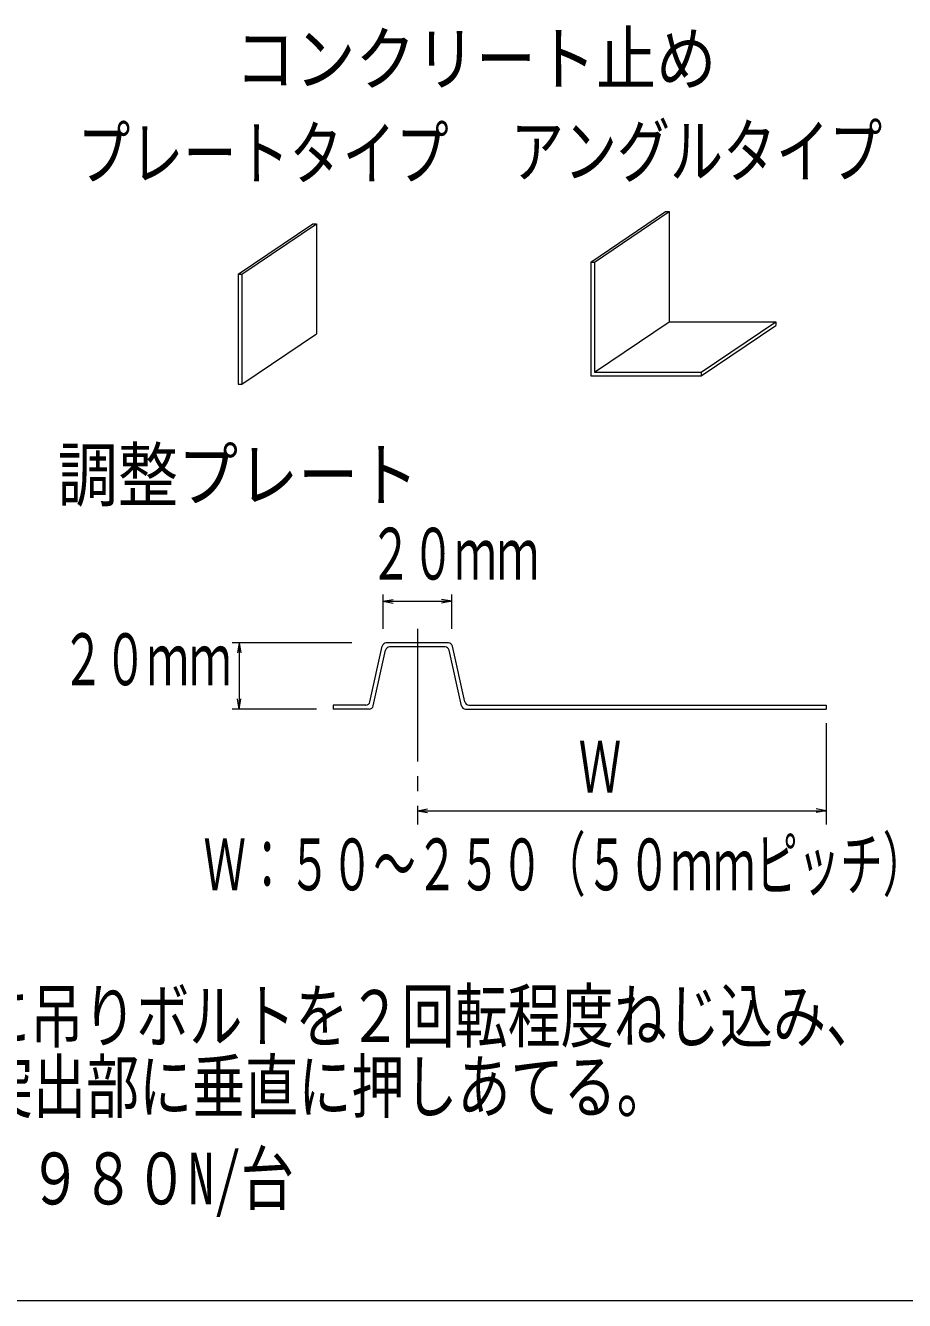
# Model space of a CAD drawing. Units: millimetres, scale not verified. Extents: x -2848 to 2848, y -2045 to 2045.
# Drawn here: x -535 to -58, y 511 to 1203 of the extents above; entities that cross this region are included whole.
import ezdxf
from ezdxf.enums import TextEntityAlignment as Align

# ---------------------------------------------------------------- set-up
doc = ezdxf.new("R2010")
doc.units = ezdxf.units.MM
doc.header["$LTSCALE"] = 8
doc.linetypes.add('CHAIN2', pattern=[12, 9, -1, 1, -1])
doc.layers.add('0-0_0', color=4, linetype='Continuous', lineweight=9)
doc.styles.add('ＭＳ ゴシック', font='')
doc.styles.get('ＭＳ ゴシック').set_extended_font_data('MS Gothic')

msp = doc.modelspace()

# ---------------------------------------------------------------- linework, layer by layer
at = {"layer": '0-0_0'}
for p, q in [((-228.522, 1074.525), (-187.956, 1101.909)), ((-226.522, 1074.525), (-185.956, 1101.909)), ((-187.956, 1101.909), (-185.956, 1101.909)), ((-419.829, 1067.95), (-379.263, 1095.334)), ((-417.829, 1067.95), (-377.263, 1095.334)), ((-379.263, 1095.334), (-377.263, 1095.334)), ((-377.263, 1095.334), (-377.263, 1035.541)), ((-228.522, 1074.525), (-228.522, 1012.732)), ((-228.522, 1074.525), (-226.522, 1074.525)), ((-419.829, 1067.95), (-419.829, 1008.157)), ((-419.829, 1067.95), (-417.829, 1067.95)), ((-417.829, 1067.95), (-417.829, 1008.157)), ((-226.522, 1014.732), (-185.956, 1042.116)), ((-168.522, 1014.732), (-127.956, 1042.116)), ((-168.522, 1012.732), (-127.956, 1040.116)), ((-417.829, 1008.157), (-377.263, 1035.541)), ((-228.522, 1012.732), (-168.522, 1012.732)), ((-168.522, 1014.732), (-168.522, 1012.732)), ((-419.829, 1008.157), (-417.829, 1008.157)), ((-341.244, 894.107), (-341.244, 875.357)), ((-303.953, 875.357), (-303.953, 894.107)), ((-341.244, 890.357), (-335.705, 891.334)), ((-341.244, 890.357), (-303.953, 890.357)), ((-341.244, 890.357), (-335.705, 889.38)), ((-303.953, 890.357), (-309.493, 891.334)), ((-303.953, 890.357), (-309.493, 889.38)), ((-358.243, 867.857), (-423.058, 867.857)), ((-419.308, 867.857), (-420.285, 862.318)), ((-419.308, 867.857), (-418.331, 862.318)), ((-348.354, 835.806), (-341.635, 866.094)), ((-305.758, 867.857), (-339.438, 867.857)), ((-307.564, 865.607), (-337.633, 865.607)), ((-296.844, 835.806), (-303.562, 866.094)), ((-346.548, 833.555), (-339.83, 863.844)), ((-298.65, 833.555), (-305.368, 863.844)), ((-377.411, 831.793), (-423.058, 831.793)), ((-419.308, 831.793), (-418.331, 837.332)), ((-350.55, 834.042), (-368.367, 834.042)), ((-368.367, 834.042), (-368.367, 831.793)), ((-348.744, 831.793), (-368.367, 831.793)), ((-296.453, 831.793), (-100.67, 831.793)), ((-294.647, 834.042), (-100.67, 834.042)), ((-100.67, 834.042), (-100.67, 831.793)), ((-100.67, 824.293), (-100.67, 769.152)), ((-322.598, 776.652), (-317.059, 777.629)), ((-322.598, 776.652), (-100.67, 776.652)), ((-322.598, 776.652), (-317.059, 775.675)), ((-100.67, 776.652), (-106.209, 777.629)), ((-100.67, 776.652), (-106.209, 775.675))]:
    msp.add_line(p, q, dxfattribs=at)
at = {"layer": '0-0_0', "linetype": 'CHAIN2'}
msp.add_line((-322.598, 875.357), (-322.598, 769.152), dxfattribs=at)
at = {"layer": '0-0_0', "color": 2, "lineweight": 18}
msp.add_line((-1313.403, 510.846), (2848.301, 510.846), dxfattribs=at)
at = {"layer": '0-0_0'}
for points in [[(-185.956, 1101.909), (-185.956, 1042.116), (-127.956, 1042.116), (-127.956, 1040.116)], [(-226.522, 1074.525), (-226.522, 1014.732), (-168.522, 1014.732)], [(-419.308, 867.857), (-419.308, 831.793), (-420.285, 837.332)]]:
    msp.add_lwpolyline(points, dxfattribs=at)
for centre, start, end in [((-339.438, 865.607), 90, 167.494), ((-337.633, 863.357), 90, 167.494), ((-307.564, 863.357), 12.506, 90), ((-305.758, 865.607), 12.506, 90), ((-350.55, 836.293), 270, 347.494), ((-348.744, 834.042), 270, 347.494), ((-296.453, 834.042), 192.506, 270), ((-294.647, 836.293), 192.506, 270)]:
    msp.add_arc(centre, 2.25, start, end, dxfattribs=at)

# ---------------------------------------------------------------- texts
at = {"layer": '0-0_0', "color": 7, "style": 'ＭＳ ゴシック'}
for s, width, p in [('コンクリート止め', 0.85, (-421.451, 1162.314)), ('プレートタイプ', 0.75, (-507.154, 1111.078)), ('アングルタイプ', 0.75, (-271.853, 1112.226)), ('調整プレート', 0.85, (-517.803, 936.494)), ('２０ｍｍ', 0.6, (-348.656, 893.676)), ('２０ｍｍ', 0.6, (-515.633, 836.373)), ('Ｗ', 0.6, (-235.002, 777.963)), ('Ｗ：５０～２５０（５０ｍｍピッチ）', 0.6, (-438.649, 725.03)), ('スッポンくんに吊りボルトを２回転程度ねじ込み、', 0.75, (-734.335, 642.755)), ('デッキ山部の突出部に垂直に押しあてる。', 0.75, (-732.814, 604.481)), ('許容吊り荷重：９８０N/台', 0.75, (-735.104, 554.546))]:
    msp.add_text(s, height=28.15, dxfattribs=dict(at, width=width)).set_placement(p, align=Align.BOTTOM_LEFT)

doc.saveas('drawing.dxf')
